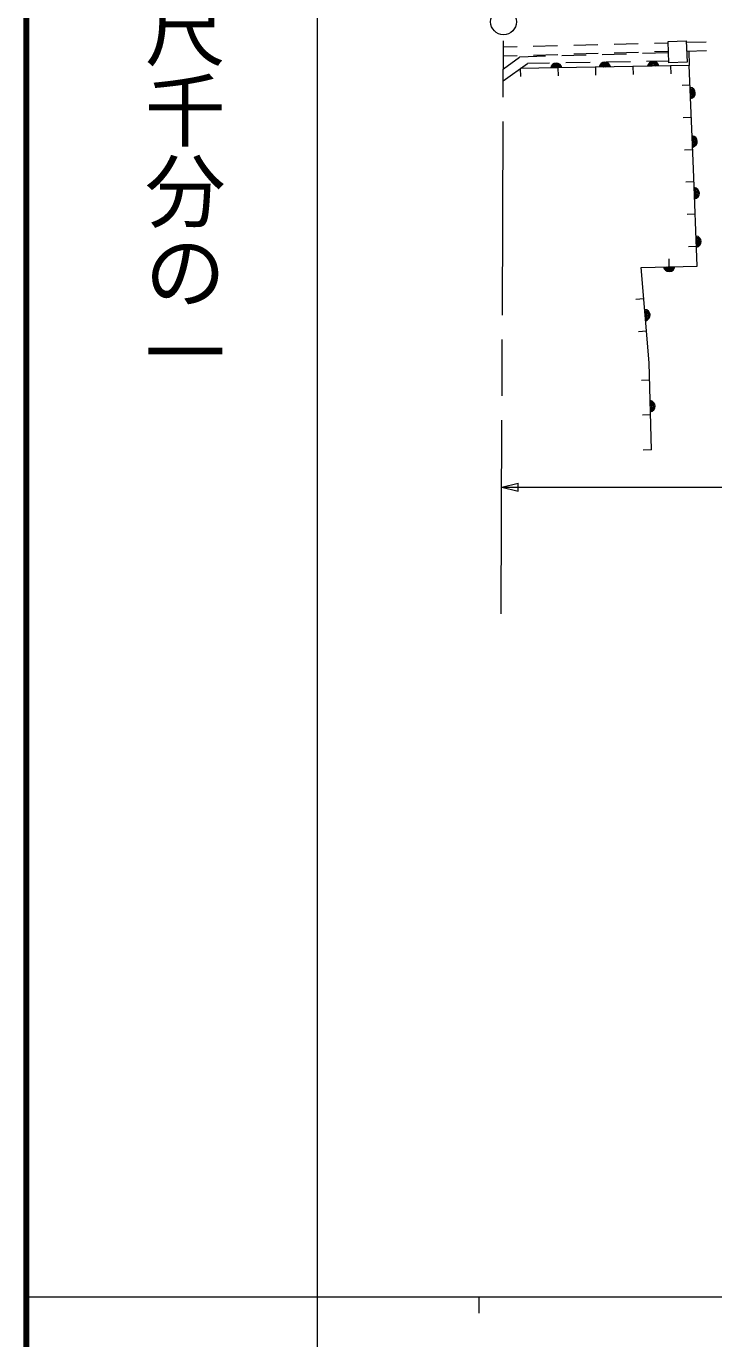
# Model space of a CAD drawing. Units: millimetres, scale not verified. Extents: x 40000 to 680000, y 20000 to 380000.
# Drawn here: x 40000 to 82548, y 202409 to 283696 of the extents above; entities that cross this region are included whole.
import ezdxf
from ezdxf.enums import TextEntityAlignment as Align

# ---------------------------------------------------------------- set-up
doc = ezdxf.new("R2010")
doc.units = ezdxf.units.MM
doc.header["$LTSCALE"] = 1000
doc.linetypes.add('CHAIN', pattern=[18.5, 12, -1.5, 3.5, -1.5])
for name, color, linetype, lineweight in [('M-BGD', 7, 'Continuous', 13), ('M-BMK', 2, 'CHAIN', 13), ('M-BMK-SRVR', 3, 'Continuous', 13), ('M-STR-HTXT', 7, 'Continuous', 13), ('M-TTL', 2, 'Continuous', 140), ('M-TTL-BAND', 7, 'Continuous', 13)]:
    doc.layers.add(name, color=color, linetype=linetype, lineweight=lineweight)
doc.styles.add('@ＭＳ ゴシック', font='')
doc.styles.get('@ＭＳ ゴシック').set_extended_font_data('@MS Gothic')

msp = doc.modelspace()

# ---------------------------------------------------------------- linework, layer by layer
at = {"layer": 'M-BGD'}
for p, q in [((70382, 282417), (69533, 282395)), ((72881, 282480), (71381, 282442)), ((75380, 282544), (73881, 282506)), ((77879, 282607), (76380, 282569)), ((76388, 282055), (77888, 282097)), ((79728, 282654), (78879, 282633)), ((78887, 282125), (79747, 282150)), ((80852, 282712), (82080, 282740)), ((80874, 282158), (82094, 282196)), ((80999, 282166), (81036, 281262)), ((69525, 280310), (71012, 281395)), ((69528, 281055), (70536, 281791)), ((69531, 281863), (70391, 281887)), ((72144, 281835), (70536, 281791)), ((72392, 281416), (71012, 281395)), ((71390, 281915), (72890, 281957)), ((74644, 281904), (73144, 281863)), ((74891, 281453), (73391, 281431)), ((73889, 281985), (75389, 282027)), ((77143, 281973), (75643, 281932)), ((77391, 281490), (75891, 281468)), ((79751, 282045), (78142, 282001)), ((79771, 281526), (78391, 281505)), ((70577, 281078), (70585, 280578)), ((72901, 281119), (72910, 280619)), ((75225, 281160), (75234, 280660)), ((77550, 281201), (77559, 280701)), ((79874, 281242), (79883, 280742)), ((81084, 280048), (80585, 280028)), ((81163, 278049), (80663, 278029)), ((81241, 276051), (80741, 276031)), ((81320, 274052), (80820, 274033)), ((81398, 272054), (80898, 272034)), ((81476, 270055), (80977, 270036)), ((79794, 268800), (79783, 269300)), ((78225, 266806), (77727, 266765)), ((78389, 264812), (77891, 264771)), ((78578, 261779), (78078, 261766)), ((78634, 259620), (78134, 259607)), ((78690, 257462), (78190, 257449))]:
    msp.add_line(p, q, dxfattribs=at)
msp.add_lwpolyline([(79724, 282748), (80849, 282791), (80900, 281477), (79775, 281434)], close=True, dxfattribs=at)
msp.add_lwpolyline([(78690, 257462), (78549, 262858), (78065, 268760), (81524, 268840), (81302, 274865), (81036, 281262), (70577, 281078)], dxfattribs=at)
for centre, radius, start, end in [((72808, 281063), 354, 9.8088, 172.21398), ((72808, 281063), 283, 12.03284, 169.98994), ((72808, 281063), 212, 15.77917, 166.24362), ((75808, 281116), 354, 9.8088, 172.21398), ((75808, 281116), 283, 12.03284, 169.98994), ((75808, 281116), 212, 15.77917, 166.24362), ((75808, 281116), 142, 23.4909, 158.53189), ((78807, 281169), 354, 9.8088, 172.21398), ((78807, 281169), 283, 12.03284, 169.98994), ((78807, 281169), 212, 15.77917, 166.24362), ((78807, 281169), 142, 23.4909, 158.53189), ((78807, 281169), 100, 33.80856, 148.21422), ((72808, 281063), 142, 23.4909, 158.53189), ((72808, 281063), 100, 33.80856, 148.21422), ((75808, 281116), 100, 33.80856, 148.21422), ((81053, 279560), 354, 281.17325, 83.57843), ((81053, 279560), 283, 283.39729, 81.35439), ((81053, 279560), 212, 287.14362, 77.60807), ((81053, 279560), 142, 294.85535, 69.89634), ((81053, 279560), 100, 305.17301, 59.57868), ((81177, 276563), 354, 281.17325, 83.57843), ((81177, 276563), 283, 283.39729, 81.35439), ((81177, 276563), 212, 287.14362, 77.60807), ((81177, 276563), 142, 294.85535, 69.89634), ((81177, 276563), 100, 305.17301, 59.57868), ((81304, 273350), 354, 280.9094, 83.31458), ((81304, 273350), 283, 283.13344, 81.09054), ((81304, 273350), 212, 286.87977, 77.34422), ((81304, 273350), 142, 294.5915, 69.63249), ((81304, 273350), 100, 304.90916, 59.31482), ((81414, 270352), 354, 280.9094, 83.31458), ((81414, 270352), 283, 283.13344, 81.09054), ((81414, 270352), 212, 286.87977, 77.34422), ((81414, 270352), 142, 294.5915, 69.63249), ((81414, 270352), 100, 304.90916, 59.31482), ((79793, 268854), 354, 190.12424, 352.52942), ((79793, 268854), 283, 192.34828, 350.30538), ((79793, 268854), 212, 196.0946, 346.55905), ((79793, 268854), 142, 203.80633, 338.84732), ((79793, 268854), 100, 214.124, 328.52966), ((78253, 265805), 354, 283.4925, 85.89768), ((78253, 265805), 283, 285.71654, 83.67364), ((78253, 265805), 212, 289.46287, 79.92732), ((78253, 265805), 142, 297.1746, 72.21559), ((78253, 265805), 100, 307.49226, 61.89792), ((78566, 260159), 354, 280.29338, 82.69856), ((78566, 260159), 283, 282.51742, 80.47452), ((78566, 260159), 212, 286.26375, 76.72819), ((78566, 260159), 142, 293.97548, 69.01646), ((78566, 260159), 100, 304.29314, 58.6988)]:
    msp.add_arc(centre, radius, start, end, dxfattribs=at)
at = {"layer": 'M-BMK'}
msp.add_line((69394, 247302), (69536, 283174), dxfattribs=at)
at = {"layer": 'M-BMK-SRVR'}
msp.add_circle((69539, 283974), 800, dxfattribs=at)
at = {"layer": 'M-STR-HTXT'}
for p, q in [((69425, 255149), (70448, 255399)), ((70448, 254899), (70448, 255399)), ((69425, 255149), (70448, 254899)), ((69425, 255149), (147585, 255149))]:
    msp.add_line(p, q, dxfattribs=at)
at = {"layer": 'M-TTL'}
msp.add_line((40000, 380000), (40000, 20000), dxfattribs=at)
at = {"layer": 'M-TTL-BAND'}
for p, q in [((58000, 370000), (58000, 20000)), ((40000, 205000), (579000, 205000)), ((68000, 205000), (68000, 204000))]:
    msp.add_line(p, q, dxfattribs=at)

# ---------------------------------------------------------------- texts
at = {"layer": 'M-TTL-BAND', "style": '@ＭＳ ゴシック'}
msp.add_text('縮尺千分の一', height=3666, rotation=270, dxfattribs=at).set_placement((49777, 261030), align=Align.MIDDLE_RIGHT)

doc.saveas('drawing.dxf')
